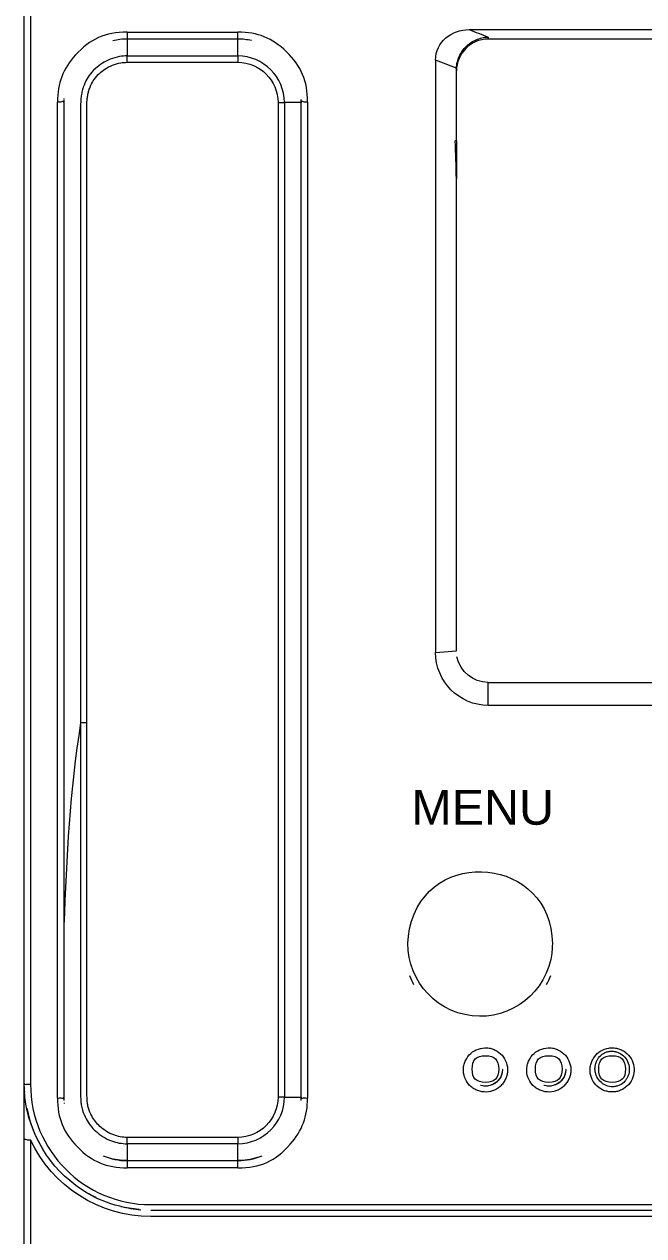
# Model space of a CAD drawing. Header units: millimetres. Extents: x 2593 to 3010, y 1326 to 1702.
# Drawn here: x 2761.14 to 2766.9, y 1602.26 to 1613.52 of the extents above; entities that cross this region are included whole.
import ezdxf

# ---------------------------------------------------------------- set-up
doc = ezdxf.new("R2010")
doc.units = ezdxf.units.MM
doc.layers.add('03_Symbole', color=250, linetype='Continuous', lineweight=15)
doc.layers.add('04_Texte', color=7, linetype='Continuous')
doc.styles.get("Standard").update_dxf_attribs({"font": 'arial.ttf'})

msp = doc.modelspace()

# ---------------------------------------------------------------- linework, layer by layer
at = {"layer": '03_Symbole', "color": 0, "lineweight": 0}
for points in [[(2761.137, 1603.68), (2761.137, 1614.666)], [(2761.196, 1614.673), (2761.196, 1603.672)], [(2762.095, 1613.449), (2763.125, 1613.449)], [(2762.095, 1613.449), (2762.095, 1613.385)], [(2763.125, 1613.385), (2762.095, 1613.385)], [(2762.095, 1613.385), (2762.095, 1613.228)], [(2763.125, 1613.385), (2763.125, 1613.449)], [(2763.125, 1613.228), (2763.125, 1613.385)], [(2765.276, 1613.473), (2772.698, 1613.473)], [(2765.452, 1613.404), (2765.452, 1613.385)], [(2772.521, 1613.385), (2765.452, 1613.385)], [(2762.095, 1613.228), (2763.125, 1613.228)], [(2762.095, 1613.169), (2762.095, 1613.228)], [(2762.095, 1613.169), (2763.125, 1613.169)], [(2763.125, 1613.228), (2763.125, 1613.169)], [(2764.964, 1613.189), (2764.964, 1607.685)], [(2765.158, 1613.103), (2765.158, 1613.113)], [(2765.158, 1612.44), (2765.158, 1613.103)], [(2761.447, 1603.543), (2761.447, 1612.8)], [(2761.506, 1612.795), (2761.506, 1603.551)], [(2763.499, 1612.795), (2763.499, 1603.551)], [(2763.499, 1612.795), (2763.558, 1612.795)], [(2763.558, 1612.795), (2763.558, 1603.551)], [(2763.715, 1612.795), (2763.558, 1612.795)], [(2763.715, 1603.551), (2763.715, 1612.795)], [(2763.773, 1612.8), (2763.773, 1603.543)], [(2765.158, 1612.44), (2765.147, 1612.44)], [(2765.158, 1612.44), (2765.158, 1612.086)], [(2764.964, 1607.685), (2765.158, 1607.7)], [(2765.452, 1607.192), (2765.452, 1607.406)], [(2765.452, 1607.405), (2772.521, 1607.405)], [(2772.521, 1607.192), (2765.452, 1607.192)], [(2761.721, 1607.03), (2761.662, 1607.03)], [(2761.137, 1603.153), (2761.137, 1603.672)], [(2763.558, 1603.551), (2763.499, 1603.551)], [(2763.558, 1603.551), (2763.715, 1603.551)], [(2761.137, 1599.307), (2761.137, 1603.153)], [(2763.125, 1603.177), (2762.095, 1603.177)], [(2762.095, 1603.118), (2762.095, 1603.177)], [(2763.125, 1603.177), (2763.125, 1603.118)], [(2761.344, 1603.015), (2761.344, 1603.015)], [(2763.125, 1603.118), (2762.095, 1603.118)], [(2762.095, 1603.118), (2762.095, 1602.962)], [(2763.125, 1602.962), (2763.125, 1603.118)], [(2761.359, 1602.992), (2761.355, 1602.998)], [(2761.363, 1602.986), (2761.359, 1602.992)], [(2761.372, 1602.975), (2761.368, 1602.98)], [(2762.095, 1602.962), (2763.125, 1602.962)], [(2762.095, 1602.961), (2763.125, 1602.961)], [(2762.095, 1602.961), (2762.095, 1602.953), (2762.095, 1602.944), (2762.095, 1602.927), (2762.095, 1602.894)], [(2763.125, 1602.894), (2763.125, 1602.927), (2763.125, 1602.944), (2763.125, 1602.953), (2763.125, 1602.961)], [(2763.125, 1602.894), (2762.095, 1602.894)], [(2762.315, 1602.552), (2773.154, 1602.552)], [(2762.315, 1602.501), (2773.154, 1602.501)], [(2773.155, 1602.442), (2762.316, 1602.441)]]:
    msp.add_lwpolyline(points, dxfattribs=at)
for points in [[(2762.095, 1613.449), (2761.891, 1613.449), (2761.751, 1613.387), (2761.615, 1613.237)], [(2762.095, 1613.385), (2762.05, 1613.385), (2762.006, 1613.379), (2761.962, 1613.369)], [(2763.576, 1613.267), (2763.443, 1613.396), (2763.31, 1613.449), (2763.125, 1613.449)], [(2763.252, 1613.371), (2763.21, 1613.38), (2763.168, 1613.385), (2763.125, 1613.385)], [(2764.964, 1613.189), (2764.964, 1613.36), (2765.115, 1613.473), (2765.276, 1613.473)], [(2765.452, 1613.385), (2765.289, 1613.385), (2765.16, 1613.251), (2765.158, 1613.089)], [(2765.276, 1613.473), (2765.335, 1613.45), (2765.394, 1613.427), (2765.452, 1613.404)], [(2763.773, 1612.8), (2763.773, 1612.995), (2763.716, 1613.132), (2763.576, 1613.267)], [(2761.615, 1613.237), (2761.497, 1613.106), (2761.447, 1612.976), (2761.447, 1612.8)], [(2763.558, 1612.795), (2763.558, 1613.031), (2763.361, 1613.228), (2763.125, 1613.228)], [(2763.125, 1613.169), (2763.329, 1613.169), (2763.499, 1612.999), (2763.499, 1612.795)], [(2765.158, 1613.113), (2765.093, 1613.138), (2765.029, 1613.164), (2764.964, 1613.189)], [(2761.507, 1612.833), (2761.507, 1612.832), (2761.507, 1612.83), (2761.506, 1612.829)], [(2761.506, 1612.823), (2761.506, 1612.814), (2761.506, 1612.804), (2761.506, 1612.795)], [(2763.715, 1612.795), (2763.715, 1612.805), (2763.714, 1612.814), (2763.714, 1612.823)], [(2765.158, 1612.086), (2765.154, 1612.204), (2765.151, 1612.322), (2765.147, 1612.44)], [(2765.158, 1607.7), (2765.158, 1609.162), (2765.158, 1610.624), (2765.158, 1612.086)], [(2765.452, 1607.192), (2765.182, 1607.191), (2764.963, 1607.416), (2764.964, 1607.685)], [(2765.452, 1607.405), (2765.312, 1607.405), (2765.191, 1607.505), (2765.163, 1607.642)], [(2761.662, 1607.03), (2761.561, 1606.404), (2761.532, 1605.777), (2761.506, 1605.146)], [(2764.722, 1605.116), (2764.892, 1605.903), (2766.049, 1605.78), (2766.05, 1604.976)], [(2766.05, 1604.976), (2766.05, 1604.927), (2766.045, 1604.879), (2766.035, 1604.831)], [(2764.763, 1604.595), (2764.749, 1604.622), (2764.736, 1604.65), (2764.725, 1604.678)], [(2766.033, 1604.679), (2766.022, 1604.65), (2766.009, 1604.622), (2765.994, 1604.595)], [(2765.587, 1603.803), (2765.581, 1603.7), (2765.484, 1603.631), (2765.384, 1603.659)], [(2765.587, 1603.802), (2765.581, 1603.713), (2765.502, 1603.646), (2765.413, 1603.654)], [(2765.588, 1603.812), (2765.588, 1603.809), (2765.587, 1603.806), (2765.587, 1603.802)], [(2766.176, 1603.803), (2766.17, 1603.7), (2766.073, 1603.631), (2765.974, 1603.659)], [(2766.176, 1603.802), (2766.17, 1603.713), (2766.091, 1603.646), (2766.002, 1603.654)], [(2766.177, 1603.812), (2766.177, 1603.809), (2766.176, 1603.806), (2766.176, 1603.802)], [(2766.764, 1603.837), (2766.765, 1603.829), (2766.766, 1603.82), (2766.766, 1603.812)], [(2761.561, 1602.775), (2761.295, 1602.995), (2761.137, 1603.335), (2761.137, 1603.68)], [(2761.137, 1603.67), (2761.137, 1603.671), (2761.137, 1603.672), (2761.137, 1603.672)], [(2761.14, 1603.607), (2761.14, 1603.604), (2761.14, 1603.601), (2761.14, 1603.598)], [(2761.14, 1603.6), (2761.14, 1603.603), (2761.14, 1603.605), (2761.14, 1603.607)], [(2761.196, 1603.672), (2761.196, 1603.054), (2761.697, 1602.552), (2762.315, 1602.552)], [(2765.384, 1603.659), (2765.384, 1603.66), (2765.383, 1603.66), (2765.382, 1603.66)], [(2765.973, 1603.659), (2765.973, 1603.66), (2765.972, 1603.66), (2765.971, 1603.66)], [(2761.447, 1603.543), (2761.447, 1603.356), (2761.501, 1603.222), (2761.633, 1603.088)], [(2761.506, 1603.551), (2761.506, 1603.541), (2761.506, 1603.531), (2761.506, 1603.521)], [(2761.508, 1603.499), (2761.508, 1603.497), (2761.508, 1603.494), (2761.509, 1603.492)], [(2763.125, 1603.118), (2763.362, 1603.118), (2763.558, 1603.316), (2763.558, 1603.551)], [(2763.499, 1603.551), (2763.499, 1603.348), (2763.33, 1603.177), (2763.125, 1603.177)], [(2763.611, 1603.113), (2763.725, 1603.243), (2763.773, 1603.371), (2763.773, 1603.543)], [(2763.714, 1603.521), (2763.714, 1603.531), (2763.715, 1603.541), (2763.715, 1603.551)], [(2761.161, 1603.447), (2761.19, 1603.307), (2761.24, 1603.182), (2761.314, 1603.06)], [(2761.195, 1603.155), (2761.195, 1601.871), (2761.195, 1600.586), (2761.195, 1599.302)], [(2762.315, 1602.441), (2761.837, 1602.442), (2761.397, 1602.721), (2761.195, 1603.155)], [(2761.633, 1603.088), (2761.767, 1602.951), (2761.903, 1602.894), (2762.095, 1602.894)], [(2763.125, 1602.894), (2763.333, 1602.894), (2763.474, 1602.957), (2763.611, 1603.113)], [(2761.361, 1602.99), (2761.362, 1602.988), (2761.363, 1602.986), (2761.365, 1602.985)], [(2761.368, 1602.98), (2761.366, 1602.982), (2761.365, 1602.984), (2761.364, 1602.986)], [(2761.366, 1602.983), (2761.367, 1602.982), (2761.368, 1602.98), (2761.369, 1602.979)], [(2761.371, 1602.976), (2761.372, 1602.975), (2761.372, 1602.974), (2761.373, 1602.973)], [(2761.376, 1602.969), (2761.375, 1602.97), (2761.374, 1602.972), (2761.373, 1602.973)], [(2761.376, 1602.969), (2761.377, 1602.969), (2761.377, 1602.968), (2761.377, 1602.967)], [(2761.386, 1602.956), (2761.388, 1602.954), (2761.389, 1602.952), (2761.391, 1602.95)], [(2761.873, 1603.006), (2761.945, 1602.975), (2762.016, 1602.961), (2762.095, 1602.961)], [(2762.095, 1602.962), (2762.035, 1602.962), (2761.979, 1602.97), (2761.922, 1602.987)], [(2763.125, 1602.961), (2763.205, 1602.961), (2763.277, 1602.976), (2763.351, 1603.007)], [(2763.304, 1602.989), (2763.245, 1602.971), (2763.187, 1602.962), (2763.125, 1602.962)], [(2762.207, 1602.507), (2761.955, 1602.531), (2761.756, 1602.614), (2761.561, 1602.775)], [(2761.617, 1602.732), (2761.626, 1602.725), (2761.636, 1602.718), (2761.646, 1602.711)], [(2761.632, 1602.721), (2761.631, 1602.721), (2761.63, 1602.722), (2761.628, 1602.723)], [(2761.651, 1602.708), (2761.65, 1602.709), (2761.648, 1602.71), (2761.647, 1602.711)], [(2761.647, 1602.71), (2761.697, 1602.676), (2761.749, 1602.647), (2761.803, 1602.62)], [(2762.036, 1602.536), (2762.097, 1602.521), (2762.159, 1602.511), (2762.222, 1602.505)]]:
    msp.add_open_spline(points, degree=3, dxfattribs=at)
for points, knots in [([(2765.158, 1613.113), (2765.159, 1613.132), (2765.161, 1613.151), (2765.166, 1613.17), (2765.17, 1613.189), (2765.176, 1613.206), (2765.184, 1613.224), (2765.192, 1613.241), (2765.202, 1613.258), (2765.213, 1613.275), (2765.224, 1613.289), (2765.236, 1613.303), (2765.248, 1613.315), (2765.261, 1613.328), (2765.275, 1613.339), (2765.29, 1613.35), (2765.306, 1613.361), (2765.323, 1613.37), (2765.341, 1613.378), (2765.358, 1613.386), (2765.376, 1613.392), (2765.395, 1613.396), (2765.413, 1613.4), (2765.433, 1613.403), (2765.452, 1613.404)], [0, 0, 0, 0, 1, 1, 1, 2, 2, 2, 3, 3, 3, 4, 4, 4, 5, 5, 5, 6, 6, 6, 7, 7, 7, 8, 8, 8, 8]), ([(2762.095, 1613.228), (2762.071, 1613.228), (2762.048, 1613.226), (2762.025, 1613.222), (2761.995, 1613.217), (2761.965, 1613.208), (2761.936, 1613.197), (2761.886, 1613.177), (2761.84, 1613.148), (2761.8, 1613.111), (2761.777, 1613.09), (2761.757, 1613.067), (2761.739, 1613.042), (2761.726, 1613.023), (2761.714, 1613.003), (2761.704, 1612.982), (2761.7, 1612.971), (2761.695, 1612.96), (2761.691, 1612.949), (2761.686, 1612.934), (2761.681, 1612.919), (2761.677, 1612.904), (2761.674, 1612.889), (2761.671, 1612.873), (2761.668, 1612.858), (2761.666, 1612.844), (2761.664, 1612.829), (2761.663, 1612.814), (2761.663, 1612.804), (2761.662, 1612.793), (2761.662, 1612.783), (2761.662, 1612.767), (2761.662, 1612.75), (2761.662, 1612.734), (2761.662, 1612.717), (2761.662, 1612.7), (2761.662, 1612.684), (2761.662, 1612.667), (2761.662, 1612.651), (2761.662, 1612.634), (2761.662, 1612.618), (2761.662, 1612.601), (2761.662, 1612.585), (2761.662, 1612.519), (2761.662, 1612.452), (2761.662, 1612.386), (2761.662, 1612.32), (2761.662, 1612.254), (2761.662, 1612.188), (2761.662, 1612.188), (2761.662, 1611.99), (2761.662, 1611.99), (2761.662, 1611.923), (2761.662, 1611.857), (2761.662, 1611.791), (2761.662, 1611.791), (2761.662, 1611.394), (2761.662, 1611.394), (2761.662, 1611.394), (2761.662, 1610.998), (2761.662, 1610.998), (2761.662, 1610.998), (2761.662, 1610.601), (2761.662, 1610.601), (2761.662, 1610.601), (2761.662, 1610.204), (2761.662, 1610.204), (2761.662, 1610.204), (2761.662, 1608.617), (2761.662, 1608.617), (2761.662, 1608.617), (2761.662, 1607.03), (2761.662, 1607.03)], [0, 0, 0, 0, 1, 1, 1, 2, 2, 2, 3, 3, 3, 4, 4, 4, 5, 5, 5, 6, 6, 6, 7, 7, 7, 8, 8, 8, 9, 9, 9, 10, 10, 10, 11, 11, 11, 12, 12, 12, 13, 13, 13, 14, 14, 14, 15, 15, 15, 16, 16, 16, 17, 17, 17, 18, 18, 18, 19, 19, 19, 20, 20, 20, 21, 21, 21, 22, 22, 22, 23, 23, 23, 24, 24, 24, 24]), ([(2761.721, 1607.03), (2761.721, 1607.03), (2761.721, 1611.791), (2761.721, 1611.791), (2761.721, 1611.791), (2761.721, 1612.188), (2761.721, 1612.188), (2761.721, 1612.188), (2761.721, 1612.585), (2761.721, 1612.585), (2761.721, 1612.585), (2761.721, 1612.634), (2761.721, 1612.634), (2761.721, 1612.634), (2761.721, 1612.684), (2761.721, 1612.684), (2761.721, 1612.684), (2761.721, 1612.734), (2761.721, 1612.734), (2761.721, 1612.75), (2761.721, 1612.767), (2761.721, 1612.783), (2761.721, 1612.793), (2761.721, 1612.803), (2761.722, 1612.813), (2761.723, 1612.826), (2761.724, 1612.839), (2761.726, 1612.852), (2761.728, 1612.865), (2761.731, 1612.878), (2761.734, 1612.891), (2761.737, 1612.901), (2761.739, 1612.91), (2761.743, 1612.92), (2761.747, 1612.932), (2761.752, 1612.945), (2761.758, 1612.957), (2761.766, 1612.975), (2761.776, 1612.992), (2761.788, 1613.008), (2761.803, 1613.03), (2761.821, 1613.05), (2761.84, 1613.068), (2761.855, 1613.082), (2761.871, 1613.094), (2761.887, 1613.105), (2761.909, 1613.12), (2761.933, 1613.132), (2761.958, 1613.142), (2761.983, 1613.152), (2762.008, 1613.159), (2762.035, 1613.164), (2762.054, 1613.167), (2762.075, 1613.169), (2762.095, 1613.169)], [0, 0, 0, 0, 1, 1, 1, 2, 2, 2, 3, 3, 3, 4, 4, 4, 5, 5, 5, 6, 6, 6, 7, 7, 7, 8, 8, 8, 9, 9, 9, 10, 10, 10, 11, 11, 11, 12, 12, 12, 13, 13, 13, 14, 14, 14, 15, 15, 15, 16, 16, 16, 17, 17, 17, 18, 18, 18, 18]), ([(2761.506, 1612.795), (2761.505, 1612.815), (2761.486, 1612.799), (2761.476, 1612.8), (2761.466, 1612.8), (2761.457, 1612.8), (2761.447, 1612.8)], [0, 0, 0, 0, 1, 1, 1, 2, 2, 2, 2]), ([(2763.773, 1612.8), (2763.763, 1612.8), (2763.754, 1612.8), (2763.744, 1612.8), (2763.734, 1612.799), (2763.715, 1612.815), (2763.715, 1612.796)], [0, 0, 0, 0, 1, 1, 1, 2, 2, 2, 2]), ([(2761.662, 1607.03), (2761.662, 1607.03), (2761.662, 1603.966), (2761.662, 1603.966), (2761.662, 1603.966), (2761.662, 1603.585), (2761.662, 1603.585), (2761.662, 1603.578), (2761.662, 1603.571), (2761.662, 1603.565), (2761.662, 1603.556), (2761.662, 1603.546), (2761.663, 1603.537), (2761.663, 1603.525), (2761.664, 1603.514), (2761.665, 1603.502), (2761.666, 1603.494), (2761.667, 1603.487), (2761.668, 1603.48), (2761.671, 1603.463), (2761.675, 1603.447), (2761.679, 1603.43), (2761.688, 1603.402), (2761.699, 1603.375), (2761.713, 1603.349), (2761.736, 1603.307), (2761.767, 1603.268), (2761.802, 1603.235), (2761.824, 1603.216), (2761.847, 1603.198), (2761.872, 1603.183), (2761.896, 1603.167), (2761.923, 1603.154), (2761.95, 1603.144), (2761.996, 1603.127), (2762.045, 1603.118), (2762.095, 1603.118)], [0, 0, 0, 0, 1, 1, 1, 2, 2, 2, 3, 3, 3, 4, 4, 4, 5, 5, 5, 6, 6, 6, 7, 7, 7, 8, 8, 8, 9, 9, 9, 10, 10, 10, 11, 11, 11, 12, 12, 12, 12]), ([(2762.095, 1603.177), (2762.052, 1603.177), (2762.01, 1603.185), (2761.97, 1603.2), (2761.946, 1603.208), (2761.924, 1603.22), (2761.902, 1603.233), (2761.881, 1603.246), (2761.861, 1603.261), (2761.842, 1603.278), (2761.811, 1603.307), (2761.785, 1603.34), (2761.765, 1603.377), (2761.753, 1603.399), (2761.743, 1603.422), (2761.736, 1603.447), (2761.732, 1603.461), (2761.728, 1603.475), (2761.726, 1603.49), (2761.725, 1603.496), (2761.724, 1603.502), (2761.724, 1603.509), (2761.723, 1603.519), (2761.722, 1603.53), (2761.722, 1603.54), (2761.721, 1603.555), (2761.721, 1603.57), (2761.721, 1603.585), (2761.721, 1603.585), (2761.721, 1603.623), (2761.721, 1603.623), (2761.721, 1603.646), (2761.721, 1603.67), (2761.721, 1603.693), (2761.721, 1603.693), (2761.721, 1603.725), (2761.721, 1603.725), (2761.721, 1603.725), (2761.721, 1603.915), (2761.721, 1603.915), (2761.721, 1603.915), (2761.721, 1604.386), (2761.721, 1604.386), (2761.721, 1604.386), (2761.721, 1606.318), (2761.721, 1606.318), (2761.721, 1606.318), (2761.721, 1607.03), (2761.721, 1607.03)], [0, 0, 0, 0, 1, 1, 1, 2, 2, 2, 3, 3, 3, 4, 4, 4, 5, 5, 5, 6, 6, 6, 7, 7, 7, 8, 8, 8, 9, 9, 9, 10, 10, 10, 11, 11, 11, 12, 12, 12, 13, 13, 13, 14, 14, 14, 15, 15, 15, 16, 16, 16, 16]), ([(2766.035, 1604.831), (2765.956, 1604.469), (2765.598, 1604.239), (2765.236, 1604.318), (2764.874, 1604.397), (2764.644, 1604.754), (2764.722, 1605.116)], [0, 0, 0, 0, 1, 1, 1, 2, 2, 2, 2]), ([(2765.223, 1603.814), (2765.223, 1603.828), (2765.226, 1603.843), (2765.229, 1603.856), (2765.233, 1603.869), (2765.238, 1603.882), (2765.244, 1603.894), (2765.255, 1603.918), (2765.272, 1603.94), (2765.292, 1603.958), (2765.312, 1603.976), (2765.336, 1603.989), (2765.362, 1603.998), (2765.387, 1604.007), (2765.414, 1604.011), (2765.441, 1604.009), (2765.455, 1604.008), (2765.468, 1604.006), (2765.481, 1604.003), (2765.494, 1603.999), (2765.507, 1603.994), (2765.519, 1603.988), (2765.543, 1603.976), (2765.565, 1603.96), (2765.582, 1603.94), (2765.6, 1603.919), (2765.614, 1603.896), (2765.622, 1603.87), (2765.631, 1603.845), (2765.635, 1603.818), (2765.633, 1603.791)], [0, 0, 0, 0, 1, 1, 1, 2, 2, 2, 3, 3, 3, 4, 4, 4, 5, 5, 5, 6, 6, 6, 7, 7, 7, 8, 8, 8, 9, 9, 9, 10, 10, 10, 10]), ([(2765.304, 1603.812), (2765.304, 1603.899), (2765.34, 1603.936), (2765.428, 1603.936), (2765.515, 1603.936), (2765.551, 1603.899), (2765.551, 1603.812)], [0, 0, 0, 0, 1, 1, 1, 2, 2, 2, 2]), ([(2765.812, 1603.814), (2765.813, 1603.828), (2765.815, 1603.843), (2765.818, 1603.856), (2765.822, 1603.869), (2765.827, 1603.882), (2765.833, 1603.894), (2765.844, 1603.918), (2765.861, 1603.94), (2765.881, 1603.958), (2765.901, 1603.976), (2765.925, 1603.989), (2765.951, 1603.998), (2765.976, 1604.007), (2766.003, 1604.011), (2766.03, 1604.009), (2766.044, 1604.008), (2766.057, 1604.006), (2766.07, 1604.003), (2766.083, 1603.999), (2766.096, 1603.994), (2766.108, 1603.988), (2766.132, 1603.976), (2766.154, 1603.96), (2766.171, 1603.94), (2766.189, 1603.919), (2766.203, 1603.896), (2766.211, 1603.87), (2766.22, 1603.845), (2766.224, 1603.818), (2766.222, 1603.791)], [0, 0, 0, 0, 1, 1, 1, 2, 2, 2, 3, 3, 3, 4, 4, 4, 5, 5, 5, 6, 6, 6, 7, 7, 7, 8, 8, 8, 9, 9, 9, 10, 10, 10, 10]), ([(2765.893, 1603.812), (2765.893, 1603.899), (2765.929, 1603.936), (2766.017, 1603.936), (2766.104, 1603.936), (2766.14, 1603.899), (2766.14, 1603.812)], [0, 0, 0, 0, 1, 1, 1, 2, 2, 2, 2]), ([(2766.403, 1603.771), (2766.401, 1603.785), (2766.4, 1603.799), (2766.401, 1603.813), (2766.402, 1603.827), (2766.404, 1603.84), (2766.407, 1603.853), (2766.41, 1603.866), (2766.415, 1603.879), (2766.421, 1603.891), (2766.426, 1603.903), (2766.433, 1603.915), (2766.441, 1603.926), (2766.457, 1603.947), (2766.477, 1603.966), (2766.5, 1603.98), (2766.523, 1603.993), (2766.549, 1604.003), (2766.576, 1604.007), (2766.589, 1604.009), (2766.602, 1604.01), (2766.616, 1604.009), (2766.629, 1604.008), (2766.643, 1604.006), (2766.656, 1604.003), (2766.669, 1604), (2766.681, 1603.995), (2766.693, 1603.99), (2766.706, 1603.984), (2766.717, 1603.977), (2766.728, 1603.969), (2766.75, 1603.953), (2766.768, 1603.933), (2766.782, 1603.91), (2766.795, 1603.887), (2766.805, 1603.861), (2766.809, 1603.835)], [0, 0, 0, 0, 1, 1, 1, 2, 2, 2, 3, 3, 3, 4, 4, 4, 5, 5, 5, 6, 6, 6, 7, 7, 7, 8, 8, 8, 9, 9, 9, 10, 10, 10, 11, 11, 11, 12, 12, 12, 12]), ([(2766.766, 1603.812), (2766.766, 1603.791), (2766.763, 1603.77), (2766.755, 1603.751), (2766.752, 1603.741), (2766.747, 1603.732), (2766.742, 1603.723), (2766.737, 1603.715), (2766.731, 1603.707), (2766.725, 1603.7), (2766.711, 1603.684), (2766.694, 1603.671), (2766.675, 1603.662), (2766.665, 1603.658), (2766.655, 1603.654), (2766.645, 1603.652), (2766.635, 1603.649), (2766.625, 1603.648), (2766.614, 1603.648), (2766.593, 1603.647), (2766.572, 1603.651), (2766.552, 1603.659), (2766.542, 1603.663), (2766.533, 1603.667), (2766.524, 1603.673), (2766.517, 1603.678), (2766.51, 1603.683), (2766.503, 1603.689), (2766.487, 1603.703), (2766.474, 1603.72), (2766.465, 1603.74), (2766.46, 1603.749), (2766.456, 1603.759), (2766.453, 1603.77), (2766.45, 1603.78), (2766.448, 1603.791), (2766.447, 1603.802), (2766.446, 1603.812), (2766.446, 1603.823), (2766.448, 1603.834), (2766.449, 1603.844), (2766.451, 1603.855), (2766.454, 1603.865), (2766.457, 1603.876), (2766.461, 1603.886), (2766.466, 1603.895), (2766.47, 1603.903), (2766.475, 1603.91), (2766.48, 1603.916), (2766.492, 1603.933), (2766.509, 1603.947), (2766.527, 1603.958), (2766.536, 1603.963), (2766.545, 1603.967), (2766.555, 1603.971), (2766.565, 1603.974), (2766.576, 1603.976), (2766.586, 1603.977), (2766.596, 1603.978), (2766.607, 1603.978), (2766.617, 1603.977), (2766.628, 1603.976), (2766.638, 1603.974), (2766.648, 1603.971), (2766.667, 1603.966), (2766.684, 1603.957), (2766.699, 1603.945), (2766.716, 1603.932), (2766.731, 1603.916), (2766.742, 1603.897), (2766.753, 1603.879), (2766.76, 1603.858), (2766.764, 1603.837)], [0, 0, 0, 0, 1, 1, 1, 2, 2, 2, 3, 3, 3, 4, 4, 4, 5, 5, 5, 6, 6, 6, 7, 7, 7, 8, 8, 8, 9, 9, 9, 10, 10, 10, 11, 11, 11, 12, 12, 12, 13, 13, 13, 14, 14, 14, 15, 15, 15, 16, 16, 16, 17, 17, 17, 18, 18, 18, 19, 19, 19, 20, 20, 20, 21, 21, 21, 22, 22, 22, 23, 23, 23, 24, 24, 24, 24]), ([(2766.482, 1603.812), (2766.482, 1603.899), (2766.518, 1603.936), (2766.606, 1603.936), (2766.693, 1603.936), (2766.729, 1603.899), (2766.729, 1603.812)], [0, 0, 0, 0, 1, 1, 1, 2, 2, 2, 2]), ([(2765.633, 1603.791), (2765.632, 1603.778), (2765.63, 1603.765), (2765.626, 1603.752), (2765.623, 1603.739), (2765.618, 1603.726), (2765.612, 1603.714), (2765.606, 1603.702), (2765.599, 1603.69), (2765.591, 1603.68), (2765.583, 1603.669), (2765.574, 1603.659), (2765.564, 1603.65), (2765.543, 1603.632), (2765.52, 1603.618), (2765.494, 1603.61), (2765.469, 1603.601), (2765.441, 1603.597), (2765.415, 1603.599), (2765.401, 1603.6), (2765.388, 1603.602), (2765.375, 1603.605), (2765.362, 1603.609), (2765.349, 1603.614), (2765.337, 1603.619), (2765.325, 1603.625), (2765.313, 1603.632), (2765.303, 1603.641), (2765.292, 1603.649), (2765.282, 1603.658), (2765.273, 1603.668), (2765.256, 1603.688), (2765.243, 1603.711), (2765.234, 1603.736), (2765.225, 1603.761), (2765.221, 1603.788), (2765.223, 1603.814)], [0, 0, 0, 0, 1, 1, 1, 2, 2, 2, 3, 3, 3, 4, 4, 4, 5, 5, 5, 6, 6, 6, 7, 7, 7, 8, 8, 8, 9, 9, 9, 10, 10, 10, 11, 11, 11, 12, 12, 12, 12]), ([(2765.551, 1603.812), (2765.551, 1603.725), (2765.515, 1603.688), (2765.428, 1603.688), (2765.34, 1603.688), (2765.304, 1603.725), (2765.304, 1603.812)], [0, 0, 0, 0, 1, 1, 1, 2, 2, 2, 2]), ([(2766.222, 1603.791), (2766.221, 1603.778), (2766.219, 1603.765), (2766.215, 1603.752), (2766.212, 1603.739), (2766.207, 1603.726), (2766.201, 1603.714), (2766.195, 1603.702), (2766.188, 1603.69), (2766.18, 1603.68), (2766.172, 1603.669), (2766.163, 1603.659), (2766.153, 1603.65), (2766.133, 1603.632), (2766.109, 1603.618), (2766.083, 1603.61), (2766.058, 1603.601), (2766.03, 1603.597), (2766.004, 1603.599), (2765.99, 1603.6), (2765.977, 1603.602), (2765.964, 1603.605), (2765.951, 1603.609), (2765.938, 1603.614), (2765.926, 1603.619), (2765.914, 1603.625), (2765.903, 1603.632), (2765.892, 1603.641), (2765.881, 1603.649), (2765.871, 1603.658), (2765.862, 1603.668), (2765.845, 1603.688), (2765.832, 1603.711), (2765.823, 1603.736), (2765.814, 1603.761), (2765.81, 1603.788), (2765.812, 1603.814)], [0, 0, 0, 0, 1, 1, 1, 2, 2, 2, 3, 3, 3, 4, 4, 4, 5, 5, 5, 6, 6, 6, 7, 7, 7, 8, 8, 8, 9, 9, 9, 10, 10, 10, 11, 11, 11, 12, 12, 12, 12]), ([(2766.14, 1603.812), (2766.14, 1603.725), (2766.104, 1603.688), (2766.017, 1603.688), (2765.929, 1603.688), (2765.893, 1603.725), (2765.893, 1603.812)], [0, 0, 0, 0, 1, 1, 1, 2, 2, 2, 2]), ([(2766.809, 1603.835), (2766.813, 1603.808), (2766.811, 1603.781), (2766.805, 1603.755), (2766.798, 1603.729), (2766.787, 1603.704), (2766.771, 1603.682), (2766.755, 1603.661), (2766.735, 1603.642), (2766.712, 1603.628), (2766.7, 1603.621), (2766.688, 1603.616), (2766.675, 1603.611), (2766.663, 1603.606), (2766.65, 1603.603), (2766.636, 1603.601), (2766.61, 1603.597), (2766.582, 1603.598), (2766.556, 1603.605), (2766.543, 1603.608), (2766.53, 1603.612), (2766.518, 1603.618), (2766.506, 1603.624), (2766.494, 1603.631), (2766.484, 1603.639), (2766.462, 1603.655), (2766.445, 1603.674), (2766.431, 1603.697), (2766.417, 1603.72), (2766.408, 1603.745), (2766.403, 1603.771)], [0, 0, 0, 0, 1, 1, 1, 2, 2, 2, 3, 3, 3, 4, 4, 4, 5, 5, 5, 6, 6, 6, 7, 7, 7, 8, 8, 8, 9, 9, 9, 10, 10, 10, 10]), ([(2766.73, 1603.812), (2766.73, 1603.725), (2766.693, 1603.688), (2766.606, 1603.688), (2766.519, 1603.688), (2766.482, 1603.725), (2766.482, 1603.812)], [0, 0, 0, 0, 1, 1, 1, 2, 2, 2, 2]), ([(2761.137, 1603.68), (2761.137, 1603.66), (2761.156, 1603.674), (2761.166, 1603.673), (2761.176, 1603.672), (2761.186, 1603.672), (2761.196, 1603.672)], [0, 0, 0, 0, 1, 1, 1, 2, 2, 2, 2]), ([(2761.447, 1603.543), (2761.457, 1603.543), (2761.467, 1603.544), (2761.477, 1603.544), (2761.487, 1603.545), (2761.506, 1603.532), (2761.506, 1603.551)], [0, 0, 0, 0, 1, 1, 1, 2, 2, 2, 2]), ([(2763.715, 1603.551), (2763.715, 1603.532), (2763.733, 1603.545), (2763.743, 1603.545), (2763.753, 1603.544), (2763.763, 1603.543), (2763.773, 1603.543)], [0, 0, 0, 0, 1, 1, 1, 2, 2, 2, 2]), ([(2761.137, 1603.153), (2761.138, 1603.173), (2761.157, 1603.155), (2761.166, 1603.155), (2761.176, 1603.155), (2761.186, 1603.155), (2761.195, 1603.155)], [0, 0, 0, 0, 1, 1, 1, 2, 2, 2, 2])]:
    msp.add_open_spline(points, degree=3, knots=knots, dxfattribs=at)

# ---------------------------------------------------------------- texts
at = {"layer": '04_Texte', "insert": (2764.738, 1606.406), "char_height": 0.3229, "attachment_point": 1}
msp.add_mtext_dynamic_manual_height_columns('MENU', width=0.32287, gutter_width=1.614, heights=[0], dxfattribs=at)

doc.saveas('drawing.dxf')
